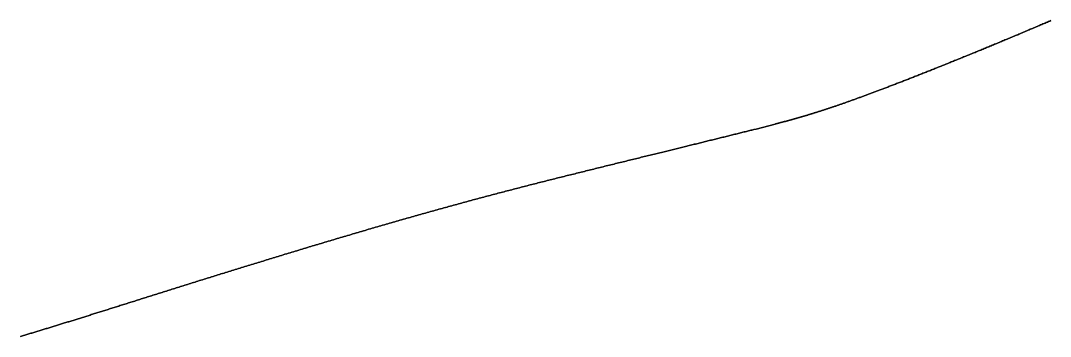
# Model space of a CAD drawing. Header units: inches. Extents: x 130170 to 284068, y 377793 to 804530.
# Drawn here: x 252240.3 to 252282.86, y 753083.91 to 753096.97 of the extents above; entities that cross this region are included whole.
import ezdxf

# ---------------------------------------------------------------- set-up
doc = ezdxf.new("R2010")
doc.units = ezdxf.units.IN
doc.header["$MEASUREMENT"] = 0
doc.layers.add('muni_il', color=7, linetype='Continuous')

msp = doc.modelspace()

# ---------------------------------------------------------------- linework, layer by layer
at = {"layer": 'muni_il'}
for points in [[(252282.877, 753096.965), (252282.83, 753096.945), (252282.784, 753096.925), (252282.737, 753096.905), (252282.69, 753096.885), (252282.643, 753096.865), (252282.596, 753096.845), (252282.549, 753096.825), (252282.502, 753096.805), (252282.455, 753096.785), (252282.408, 753096.765), (252282.361, 753096.745), (252282.313, 753096.725), (252282.266, 753096.704), (252282.219, 753096.684), (252282.172, 753096.664), (252282.124, 753096.644), (252282.077, 753096.624), (252282.029, 753096.604), (252281.982, 753096.584), (252281.934, 753096.564), (252281.887, 753096.544), (252281.839, 753096.523), (252281.792, 753096.503), (252281.744, 753096.483), (252281.697, 753096.463), (252281.649, 753096.443), (252281.601, 753096.423), (252281.554, 753096.403), (252281.506, 753096.383), (252281.458, 753096.363), (252281.411, 753096.343), (252281.363, 753096.323), (252281.315, 753096.303), (252281.268, 753096.283), (252281.22, 753096.263), (252281.172, 753096.243), (252281.124, 753096.223), (252281.077, 753096.203), (252281.029, 753096.183), (252280.981, 753096.163), (252280.933, 753096.143), (252280.885, 753096.123), (252280.838, 753096.103), (252280.79, 753096.083), (252280.742, 753096.063), (252280.695, 753096.044), (252280.647, 753096.024), (252280.599, 753096.004), (252280.551, 753095.984), (252280.504, 753095.964), (252280.456, 753095.945), (252280.408, 753095.925), (252280.361, 753095.905), (252280.313, 753095.886), (252280.266, 753095.866), (252280.218, 753095.846), (252280.17, 753095.827), (252280.123, 753095.807), (252280.075, 753095.787), (252280.028, 753095.768), (252279.981, 753095.749), (252279.933, 753095.729), (252279.886, 753095.71), (252279.838, 753095.69), (252279.791, 753095.671), (252279.744, 753095.651), (252279.697, 753095.632), (252279.649, 753095.613), (252279.602, 753095.593), (252279.555, 753095.574), (252279.508, 753095.555), (252279.461, 753095.536), (252279.414, 753095.517), (252279.367, 753095.498), (252279.32, 753095.479), (252279.274, 753095.46), (252279.227, 753095.441), (252279.18, 753095.422), (252279.134, 753095.403), (252279.087, 753095.384), (252279.041, 753095.365), (252278.994, 753095.346), (252278.948, 753095.327), (252278.901, 753095.309), (252278.855, 753095.29), (252278.809, 753095.271), (252278.763, 753095.253), (252278.717, 753095.234), (252278.671, 753095.216), (252278.625, 753095.197), (252278.579, 753095.179), (252278.533, 753095.16), (252278.488, 753095.142), (252278.442, 753095.124), (252278.397, 753095.105), (252278.351, 753095.087), (252278.306, 753095.069), (252278.26, 753095.051), (252278.215, 753095.033), (252278.17, 753095.015), (252278.125, 753094.997), (252278.08, 753094.979), (252278.035, 753094.961), (252277.991, 753094.943), (252277.946, 753094.926), (252277.902, 753094.908), (252277.857, 753094.89), (252277.813, 753094.873), (252277.769, 753094.855), (252277.724, 753094.838), (252277.68, 753094.82), (252277.636, 753094.803), (252277.593, 753094.786), (252277.549, 753094.768), (252277.505, 753094.751), (252277.462, 753094.734), (252277.418, 753094.717), (252277.375, 753094.7), (252277.332, 753094.683), (252277.289, 753094.666), (252277.246, 753094.649), (252277.203, 753094.632), (252277.16, 753094.616), (252277.118, 753094.599), (252277.075, 753094.582), (252277.033, 753094.566), (252276.991, 753094.549), (252276.949, 753094.533), (252276.907, 753094.517), (252276.865, 753094.5), (252276.823, 753094.484), (252276.782, 753094.468), (252276.74, 753094.452), (252276.699, 753094.436), (252276.658, 753094.42), (252276.617, 753094.404), (252276.576, 753094.388), (252276.535, 753094.372), (252276.495, 753094.357), (252276.454, 753094.341), (252276.414, 753094.326), (252276.373, 753094.31), (252276.334, 753094.295), (252276.294, 753094.279), (252276.254, 753094.264), (252276.214, 753094.249), (252276.175, 753094.234), (252276.135, 753094.219), (252276.096, 753094.204), (252276.057, 753094.189), (252276.018, 753094.174), (252275.98, 753094.159), (252275.941, 753094.145), (252275.903, 753094.13), (252275.864, 753094.116), (252275.826, 753094.101), (252275.788, 753094.087), (252275.751, 753094.073), (252275.713, 753094.058), (252275.675, 753094.044), (252275.638, 753094.03), (252275.601, 753094.016), (252275.564, 753094.002), (252275.527, 753093.989), (252275.491, 753093.975), (252275.454, 753093.961), (252275.418, 753093.948), (252275.382, 753093.934), (252275.346, 753093.921), (252275.31, 753093.907), (252275.274, 753093.894), (252275.239, 753093.881), (252275.203, 753093.868), (252275.168, 753093.855), (252275.133, 753093.842), (252275.098, 753093.829), (252275.064, 753093.816), (252275.029, 753093.804), (252274.995, 753093.791), (252274.961, 753093.779), (252274.927, 753093.766), (252274.893, 753093.754), (252274.859, 753093.742), (252274.826, 753093.73), (252274.792, 753093.717), (252274.759, 753093.706), (252274.726, 753093.694), (252274.694, 753093.682), (252274.661, 753093.67), (252274.628, 753093.659), (252274.596, 753093.647), (252274.564, 753093.635), (252274.532, 753093.624), (252274.5, 753093.613), (252274.469, 753093.602), (252274.437, 753093.59), (252274.406, 753093.579), (252274.375, 753093.568), (252274.344, 753093.557), (252274.313, 753093.547), (252274.282, 753093.536), (252274.252, 753093.525), (252274.222, 753093.515), (252274.192, 753093.504), (252274.162, 753093.494), (252274.132, 753093.483), (252274.102, 753093.473), (252274.072, 753093.463), (252274.043, 753093.453), (252274.014, 753093.443), (252273.985, 753093.433), (252273.956, 753093.423), (252273.927, 753093.413), (252273.899, 753093.404), (252273.87, 753093.394), (252273.842, 753093.384), (252273.814, 753093.375), (252273.786, 753093.366), (252273.758, 753093.356), (252273.73, 753093.347), (252273.702, 753093.338), (252273.675, 753093.329), (252273.647, 753093.32), (252273.62, 753093.311), (252273.593, 753093.302), (252273.566, 753093.293), (252273.539, 753093.284), (252273.512, 753093.275), (252273.486, 753093.267), (252273.459, 753093.258), (252273.433, 753093.25), (252273.407, 753093.241), (252273.38, 753093.233), (252273.354, 753093.224), (252273.328, 753093.216), (252273.302, 753093.208), (252273.277, 753093.2), (252273.251, 753093.192), (252273.225, 753093.183), (252273.2, 753093.176), (252273.175, 753093.168), (252273.149, 753093.16), (252273.124, 753093.152), (252273.099, 753093.144), (252273.074, 753093.136), (252273.049, 753093.129), (252273.024, 753093.121), (252272.999, 753093.113), (252272.974, 753093.106), (252272.95, 753093.098), (252272.925, 753093.091), (252272.9, 753093.083), (252272.876, 753093.076), (252272.851, 753093.068), (252272.827, 753093.061), (252272.803, 753093.054), (252272.778, 753093.047), (252272.754, 753093.039), (252272.73, 753093.032), (252272.706, 753093.025), (252272.681, 753093.018), (252272.657, 753093.011), (252272.633, 753093.004), (252272.609, 753092.997), (252272.585, 753092.99), (252272.561, 753092.983), (252272.537, 753092.976), (252272.513, 753092.969), (252272.489, 753092.962), (252272.465, 753092.955), (252272.441, 753092.948), (252272.417, 753092.941), (252272.393, 753092.934), (252272.369, 753092.928), (252272.345, 753092.921), (252272.321, 753092.914), (252272.297, 753092.907), (252272.272, 753092.9), (252272.248, 753092.894), (252272.224, 753092.887), (252272.2, 753092.88), (252272.176, 753092.873), (252272.152, 753092.867), (252272.127, 753092.86), (252272.103, 753092.853), (252272.079, 753092.846), (252272.055, 753092.84), (252272.03, 753092.833), (252272.006, 753092.826), (252271.981, 753092.82), (252271.957, 753092.813), (252271.932, 753092.806), (252271.907, 753092.799), (252271.883, 753092.793), (252271.858, 753092.786), (252271.833, 753092.779), (252271.808, 753092.772), (252271.783, 753092.766), (252271.758, 753092.759), (252271.733, 753092.752), (252271.708, 753092.745), (252271.683, 753092.739), (252271.657, 753092.732), (252271.632, 753092.725), (252271.606, 753092.718), (252271.581, 753092.711), (252271.555, 753092.705), (252271.529, 753092.698), (252271.504, 753092.691), (252271.478, 753092.684), (252270.693, 753092.482), (252270.608, 753092.461), (252270.565, 753092.45), (252270.521, 753092.439), (252270.476, 753092.428), (252270.431, 753092.417), (252270.386, 753092.405), (252270.34, 753092.394), (252270.294, 753092.382), (252270.247, 753092.371), (252270.2, 753092.359), (252270.153, 753092.347), (252270.105, 753092.335), (252270.057, 753092.323), (252270.009, 753092.311), (252269.96, 753092.299), (252269.912, 753092.287), (252269.863, 753092.275), (252269.813, 753092.263), (252269.764, 753092.251), (252269.715, 753092.238), (252269.665, 753092.226), (252269.615, 753092.214), (252269.565, 753092.201), (252269.515, 753092.189), (252269.465, 753092.176), (252269.415, 753092.164), (252269.365, 753092.151), (252269.314, 753092.139), (252269.264, 753092.127), (252269.214, 753092.114), (252269.163, 753092.102), (252269.113, 753092.089), (252269.062, 753092.077), (252269.011, 753092.064), (252268.961, 753092.052), (252268.91, 753092.039), (252268.859, 753092.026), (252268.808, 753092.014), (252268.757, 753092.001), (252268.707, 753091.989), (252268.656, 753091.976), (252268.605, 753091.964), (252268.553, 753091.951), (252268.502, 753091.938), (252268.451, 753091.926), (252268.4, 753091.913), (252268.348, 753091.9), (252268.297, 753091.888), (252268.245, 753091.875), (252268.193, 753091.862), (252268.141, 753091.849), (252268.089, 753091.837), (252268.037, 753091.824), (252267.985, 753091.811), (252267.932, 753091.798), (252267.879, 753091.785), (252267.827, 753091.772), (252267.774, 753091.759), (252267.72, 753091.746), (252267.667, 753091.733), (252267.613, 753091.72), (252267.56, 753091.706), (252267.505, 753091.693), (252267.451, 753091.68), (252267.397, 753091.666), (252267.342, 753091.653), (252267.287, 753091.639), (252267.232, 753091.626), (252267.176, 753091.612), (252267.12, 753091.598), (252267.064, 753091.585), (252267.008, 753091.571), (252266.952, 753091.557), (252266.895, 753091.543), (252266.838, 753091.529), (252266.781, 753091.515), (252266.723, 753091.501), (252266.665, 753091.487), (252266.607, 753091.472), (252266.549, 753091.458), (252266.49, 753091.443), (252266.431, 753091.429), (252266.372, 753091.414), (252266.313, 753091.4), (252266.253, 753091.385), (252266.193, 753091.371), (252266.133, 753091.356), (252266.072, 753091.341), (252266.012, 753091.326), (252265.951, 753091.311), (252265.89, 753091.296), (252265.829, 753091.281), (252265.767, 753091.266), (252265.706, 753091.251), (252265.644, 753091.235), (252265.582, 753091.22), (252265.519, 753091.205), (252265.457, 753091.19), (252265.394, 753091.174), (252265.331, 753091.159), (252265.268, 753091.143), (252265.205, 753091.128), (252265.142, 753091.112), (252265.079, 753091.096), (252265.015, 753091.081), (252264.952, 753091.065), (252264.888, 753091.049), (252264.824, 753091.034), (252264.76, 753091.018), (252264.696, 753091.002), (252264.632, 753090.986), (252264.568, 753090.971), (252264.503, 753090.955), (252264.439, 753090.939), (252264.375, 753090.923), (252264.31, 753090.907), (252264.246, 753090.891), (252264.181, 753090.875), (252264.117, 753090.859), (252264.052, 753090.843), (252263.988, 753090.827), (252263.923, 753090.811), (252263.858, 753090.795), (252263.794, 753090.779), (252263.729, 753090.763), (252263.665, 753090.747), (252263.6, 753090.731), (252263.535, 753090.715), (252263.471, 753090.699), (252263.406, 753090.683), (252263.342, 753090.667), (252263.277, 753090.651), (252263.213, 753090.635), (252263.148, 753090.619), (252263.084, 753090.603), (252263.02, 753090.587), (252262.955, 753090.571), (252262.891, 753090.555), (252262.827, 753090.539), (252262.763, 753090.523), (252262.699, 753090.507), (252262.634, 753090.491), (252262.57, 753090.475), (252262.506, 753090.459), (252262.442, 753090.443), (252262.379, 753090.427), (252262.315, 753090.41), (252262.251, 753090.394), (252262.187, 753090.378), (252262.123, 753090.362), (252262.06, 753090.346), (252261.996, 753090.33), (252261.932, 753090.314), (252261.869, 753090.298), (252261.805, 753090.282), (252261.742, 753090.266), (252261.678, 753090.25), (252261.615, 753090.234), (252261.551, 753090.217), (252261.488, 753090.201), (252261.424, 753090.185), (252261.361, 753090.169), (252261.297, 753090.153), (252261.234, 753090.136), (252261.17, 753090.12), (252261.107, 753090.104), (252261.044, 753090.088), (252260.98, 753090.071), (252260.917, 753090.055), (252260.853, 753090.039), (252260.79, 753090.022), (252260.726, 753090.006), (252260.663, 753089.989), (252260.599, 753089.973), (252260.536, 753089.956), (252260.472, 753089.94), (252260.408, 753089.923), (252260.345, 753089.907), (252260.281, 753089.89), (252260.217, 753089.873), (252260.153, 753089.856), (252260.089, 753089.84), (252260.025, 753089.823), (252259.961, 753089.806), (252259.897, 753089.789), (252259.832, 753089.772), (252259.768, 753089.755), (252259.703, 753089.738), (252259.639, 753089.721), (252259.574, 753089.704), (252259.51, 753089.687), (252259.445, 753089.669), (252259.38, 753089.652), (252259.315, 753089.635), (252259.25, 753089.617), (252259.184, 753089.6), (252259.119, 753089.582), (252259.054, 753089.565), (252258.988, 753089.547), (252258.922, 753089.529), (252258.856, 753089.511), (252258.791, 753089.494), (252258.725, 753089.476), (252258.658, 753089.458), (252258.592, 753089.44), (252258.526, 753089.422), (252258.459, 753089.403), (252258.392, 753089.385), (252258.325, 753089.367), (252258.259, 753089.349), (252258.191, 753089.33), (252258.124, 753089.312), (252258.057, 753089.293), (252257.989, 753089.275), (252257.922, 753089.256), (252257.854, 753089.237), (252257.786, 753089.219), (252257.718, 753089.2), (252257.65, 753089.181), (252257.581, 753089.162), (252257.513, 753089.143), (252257.444, 753089.124), (252257.376, 753089.104), (252257.307, 753089.085), (252257.238, 753089.066), (252257.169, 753089.047), (252257.099, 753089.027), (252257.03, 753089.008), (252256.96, 753088.988), (252256.891, 753088.968), (252256.821, 753088.949), (252256.751, 753088.929), (252256.681, 753088.909), (252256.611, 753088.889), (252256.541, 753088.869), (252256.47, 753088.849), (252256.4, 753088.829), (252256.33, 753088.809), (252256.259, 753088.789), (252256.188, 753088.769), (252256.117, 753088.749), (252256.046, 753088.728), (252255.975, 753088.708), (252255.904, 753088.688), (252255.833, 753088.667), (252255.761, 753088.647), (252255.69, 753088.626), (252255.618, 753088.605), (252255.547, 753088.585), (252255.475, 753088.564), (252255.403, 753088.543), (252255.332, 753088.523), (252255.26, 753088.502), (252255.188, 753088.481), (252255.116, 753088.46), (252255.043, 753088.439), (252254.971, 753088.418), (252254.899, 753088.397), (252254.827, 753088.376), (252254.755, 753088.355), (252254.682, 753088.334), (252254.61, 753088.313), (252254.537, 753088.291), (252254.465, 753088.27), (252254.393, 753088.249), (252254.32, 753088.228), (252254.248, 753088.206), (252254.175, 753088.185), (252254.103, 753088.163), (252254.03, 753088.142), (252253.957, 753088.121), (252253.885, 753088.099), (252253.812, 753088.078), (252253.74, 753088.056), (252253.667, 753088.035), (252253.594, 753088.013), (252253.522, 753087.992), (252253.449, 753087.97), (252253.377, 753087.949), (252253.304, 753087.927), (252253.232, 753087.905), (252253.159, 753087.884), (252253.087, 753087.862), (252253.014, 753087.841), (252252.942, 753087.819), (252252.87, 753087.797), (252252.797, 753087.776), (252252.725, 753087.754), (252252.653, 753087.732), (252252.581, 753087.711), (252252.509, 753087.689), (252252.437, 753087.668), (252252.365, 753087.646), (252252.293, 753087.624), (252252.221, 753087.603), (252252.149, 753087.581), (252252.078, 753087.559), (252252.006, 753087.538), (252251.935, 753087.516), (252251.863, 753087.495), (252251.792, 753087.473), (252251.72, 753087.451), (252251.649, 753087.43), (252251.578, 753087.408), (252251.507, 753087.387), (252251.436, 753087.365), (252251.365, 753087.344), (252251.295, 753087.322), (252251.224, 753087.301), (252251.154, 753087.279), (252251.083, 753087.258), (252251.013, 753087.236), (252250.943, 753087.215), (252250.873, 753087.194), (252250.803, 753087.172), (252250.733, 753087.151), (252250.664, 753087.13), (252250.594, 753087.109), (252250.525, 753087.087), (252250.455, 753087.066), (252250.386, 753087.045), (252250.317, 753087.024), (252250.248, 753087.003), (252250.18, 753086.981), (252250.111, 753086.96), (252250.043, 753086.939), (252249.974, 753086.918), (252249.906, 753086.897), (252249.838, 753086.876), (252249.77, 753086.856), (252249.703, 753086.835), (252249.635, 753086.814), (252249.568, 753086.793), (252249.501, 753086.773), (252249.434, 753086.752), (252249.367, 753086.731), (252249.3, 753086.711), (252249.234, 753086.69), (252249.167, 753086.669), (252249.101, 753086.649), (252249.035, 753086.628), (252248.969, 753086.608), (252248.904, 753086.588), (252248.838, 753086.568), (252248.773, 753086.547), (252248.708, 753086.527), (252248.643, 753086.507), (252248.578, 753086.487), (252248.514, 753086.467), (252248.449, 753086.447), (252248.385, 753086.427), (252248.321, 753086.407), (252248.257, 753086.387), (252248.194, 753086.367), (252248.13, 753086.347), (252248.067, 753086.328), (252248.004, 753086.308), (252247.941, 753086.288), (252247.879, 753086.269), (252247.816, 753086.249), (252247.754, 753086.23), (252247.692, 753086.211), (252247.63, 753086.191), (252247.568, 753086.172), (252247.507, 753086.153), (252247.446, 753086.134), (252247.385, 753086.115), (252247.324, 753086.096), (252247.264, 753086.077), (252247.203, 753086.058), (252247.143, 753086.039), (252247.083, 753086.02), (252247.023, 753086.001), (252246.964, 753085.983), (252246.905, 753085.964), (252246.845, 753085.946), (252246.787, 753085.927), (252246.728, 753085.909), (252246.669, 753085.89), (252246.611, 753085.872), (252246.553, 753085.854), (252246.495, 753085.836), (252246.438, 753085.818), (252246.38, 753085.8), (252246.323, 753085.782), (252246.266, 753085.764), (252246.21, 753085.746), (252246.153, 753085.728), (252246.097, 753085.71), (252246.041, 753085.693), (252245.985, 753085.675), (252245.929, 753085.658), (252245.874, 753085.64), (252245.818, 753085.623), (252245.763, 753085.605), (252245.709, 753085.588), (252245.654, 753085.571), (252245.6, 753085.554), (252245.545, 753085.537), (252245.491, 753085.52), (252245.438, 753085.503), (252245.384, 753085.486), (252245.331, 753085.469), (252245.278, 753085.453), (252245.225, 753085.436), (252245.172, 753085.419), (252245.12, 753085.403), (252245.068, 753085.386), (252245.015, 753085.37), (252244.964, 753085.353), (252244.912, 753085.337), (252244.86, 753085.321), (252244.809, 753085.305), (252244.758, 753085.289), (252244.707, 753085.273), (252244.657, 753085.257), (252244.606, 753085.241), (252244.556, 753085.225), (252244.506, 753085.209), (252244.456, 753085.193), (252244.406, 753085.178), (252244.357, 753085.162), (252244.307, 753085.147), (252244.258, 753085.131), (252244.209, 753085.116), (252244.161, 753085.1), (252244.112, 753085.085), (252244.064, 753085.07), (252244.015, 753085.055), (252243.967, 753085.04), (252243.919, 753085.024), (252243.872, 753085.009), (252243.824, 753084.995), (252243.777, 753084.98), (252243.729, 753084.965), (252243.682, 753084.95), (252243.635, 753084.935), (252243.589, 753084.921), (252243.542, 753084.906), (252243.496, 753084.891), (252243.449, 753084.877), (252243.403, 753084.862), (252243.357, 753084.848), (252243.311, 753084.834), (252243.266, 753084.819), (252243.22, 753084.805), (252243.175, 753084.791), (252243.129, 753084.777), (252243.084, 753084.762), (252243.039, 753084.748), (252242.994, 753084.734), (252242.95, 753084.72), (252242.905, 753084.706), (252242.86, 753084.692), (252242.816, 753084.679), (252242.771, 753084.665), (252242.727, 753084.651), (252242.683, 753084.637), (252242.639, 753084.623), (252242.595, 753084.61), (252242.552, 753084.596), (252242.508, 753084.582), (252242.464, 753084.569), (252242.421, 753084.556), (252242.377, 753084.542), (252242.334, 753084.529), (252242.291, 753084.515), (252242.247, 753084.502), (252242.204, 753084.488), (252242.161, 753084.475), (252242.118, 753084.462), (252242.075, 753084.448), (252242.033, 753084.435), (252241.99, 753084.422), (252241.947, 753084.409), (252241.904, 753084.396), (252241.862, 753084.382), (252241.819, 753084.369), (252241.777, 753084.356), (252241.734, 753084.343), (252241.692, 753084.33), (252241.649, 753084.317), (252241.607, 753084.304), (252241.565, 753084.291), (252241.522, 753084.278), (252241.48, 753084.265), (252241.438, 753084.252), (252241.396, 753084.239), (252241.354, 753084.226), (252241.311, 753084.213), (252241.269, 753084.201), (252241.227, 753084.188), (252241.185, 753084.175), (252241.143, 753084.162), (252241.101, 753084.149), (252241.059, 753084.136), (252241.016, 753084.123), (252240.974, 753084.111), (252240.932, 753084.098), (252240.89, 753084.085), (252240.848, 753084.072), (252240.806, 753084.059), (252240.764, 753084.046), (252240.721, 753084.034), (252240.679, 753084.021), (252240.637, 753084.008), (252240.595, 753083.995), (252240.552, 753083.983), (252240.51, 753083.97), (252240.468, 753083.957), (252240.425, 753083.944), (252240.383, 753083.931), (252240.34, 753083.919), (252240.298, 753083.906)], [(252240.298, 753083.906), (252240.34, 753083.919), (252240.383, 753083.931), (252240.425, 753083.944), (252240.468, 753083.957), (252240.51, 753083.97), (252240.552, 753083.983), (252240.595, 753083.995), (252240.637, 753084.008), (252240.679, 753084.021), (252240.721, 753084.034), (252240.764, 753084.046), (252240.806, 753084.059), (252240.848, 753084.072), (252240.89, 753084.085), (252240.932, 753084.098), (252240.974, 753084.111), (252241.016, 753084.123), (252241.059, 753084.136), (252241.101, 753084.149), (252241.143, 753084.162), (252241.185, 753084.175), (252241.227, 753084.188), (252241.269, 753084.201), (252241.311, 753084.213), (252241.354, 753084.226), (252241.396, 753084.239), (252241.438, 753084.252), (252241.48, 753084.265), (252241.522, 753084.278), (252241.565, 753084.291), (252241.607, 753084.304), (252241.649, 753084.317), (252241.692, 753084.33), (252241.734, 753084.343), (252241.777, 753084.356), (252241.819, 753084.369), (252241.862, 753084.382), (252241.904, 753084.396), (252241.947, 753084.409), (252241.99, 753084.422), (252242.033, 753084.435), (252242.075, 753084.448), (252242.118, 753084.462), (252242.161, 753084.475), (252242.204, 753084.488), (252242.247, 753084.502), (252242.291, 753084.515), (252242.334, 753084.529), (252242.377, 753084.542), (252242.421, 753084.556), (252242.464, 753084.569), (252242.508, 753084.582), (252242.552, 753084.596), (252242.595, 753084.61), (252242.639, 753084.623), (252242.683, 753084.637), (252242.727, 753084.651), (252242.771, 753084.665), (252242.816, 753084.679), (252242.86, 753084.692), (252242.905, 753084.706), (252242.95, 753084.72), (252242.994, 753084.734), (252243.039, 753084.748), (252243.084, 753084.762), (252243.129, 753084.777), (252243.175, 753084.791), (252243.22, 753084.805), (252243.266, 753084.819), (252243.311, 753084.834), (252243.357, 753084.848), (252243.403, 753084.862), (252243.449, 753084.877), (252243.496, 753084.891), (252243.542, 753084.906), (252243.589, 753084.921), (252243.635, 753084.935), (252243.682, 753084.95), (252243.729, 753084.965), (252243.777, 753084.98), (252243.824, 753084.995), (252243.872, 753085.009), (252243.919, 753085.024), (252243.967, 753085.04), (252244.015, 753085.055), (252244.064, 753085.07), (252244.112, 753085.085), (252244.161, 753085.1), (252244.209, 753085.116), (252244.258, 753085.131), (252244.307, 753085.147), (252244.357, 753085.162), (252244.406, 753085.178), (252244.456, 753085.193), (252244.506, 753085.209), (252244.556, 753085.225), (252244.606, 753085.241), (252244.657, 753085.257), (252244.707, 753085.273), (252244.758, 753085.289), (252244.809, 753085.305), (252244.86, 753085.321), (252244.912, 753085.337), (252244.964, 753085.353), (252245.015, 753085.37), (252245.068, 753085.386), (252245.12, 753085.403), (252245.172, 753085.419), (252245.225, 753085.436), (252245.278, 753085.453), (252245.331, 753085.469), (252245.384, 753085.486), (252245.438, 753085.503), (252245.491, 753085.52), (252245.545, 753085.537), (252245.6, 753085.554), (252245.654, 753085.571), (252245.709, 753085.588), (252245.763, 753085.605), (252245.818, 753085.623), (252245.874, 753085.64), (252245.929, 753085.658), (252245.985, 753085.675), (252246.041, 753085.693), (252246.097, 753085.71), (252246.153, 753085.728), (252246.21, 753085.746), (252246.266, 753085.764), (252246.323, 753085.782), (252246.38, 753085.8), (252246.438, 753085.818), (252246.495, 753085.836), (252246.553, 753085.854), (252246.611, 753085.872), (252246.669, 753085.89), (252246.728, 753085.909), (252246.787, 753085.927), (252246.845, 753085.946), (252246.905, 753085.964), (252246.964, 753085.983), (252247.023, 753086.001), (252247.083, 753086.02), (252247.143, 753086.039), (252247.203, 753086.058), (252247.264, 753086.077), (252247.324, 753086.096), (252247.385, 753086.115), (252247.446, 753086.134), (252247.507, 753086.153), (252247.568, 753086.172), (252247.63, 753086.191), (252247.692, 753086.211), (252247.754, 753086.23), (252247.816, 753086.249), (252247.879, 753086.269), (252247.941, 753086.288), (252248.004, 753086.308), (252248.067, 753086.328), (252248.13, 753086.347), (252248.194, 753086.367), (252248.257, 753086.387), (252248.321, 753086.407), (252248.385, 753086.427), (252248.449, 753086.447), (252248.514, 753086.467), (252248.578, 753086.487), (252248.643, 753086.507), (252248.708, 753086.527), (252248.773, 753086.547), (252248.838, 753086.568), (252248.904, 753086.588), (252248.969, 753086.608), (252249.035, 753086.628), (252249.101, 753086.649), (252249.167, 753086.669), (252249.234, 753086.69), (252249.3, 753086.711), (252249.367, 753086.731), (252249.434, 753086.752), (252249.501, 753086.773), (252249.568, 753086.793), (252249.635, 753086.814), (252249.703, 753086.835), (252249.77, 753086.856), (252249.838, 753086.876), (252249.906, 753086.897), (252249.974, 753086.918), (252250.043, 753086.939), (252250.111, 753086.96), (252250.18, 753086.981), (252250.248, 753087.003), (252250.317, 753087.024), (252250.386, 753087.045), (252250.455, 753087.066), (252250.525, 753087.087), (252250.594, 753087.109), (252250.664, 753087.13), (252250.733, 753087.151), (252250.803, 753087.172), (252250.873, 753087.194), (252250.943, 753087.215), (252251.013, 753087.236), (252251.083, 753087.258), (252251.154, 753087.279), (252251.224, 753087.301), (252251.295, 753087.322), (252251.365, 753087.344), (252251.436, 753087.365), (252251.507, 753087.387), (252251.578, 753087.408), (252251.649, 753087.43), (252251.72, 753087.451), (252251.792, 753087.473), (252251.863, 753087.495), (252251.935, 753087.516), (252252.006, 753087.538), (252252.078, 753087.559), (252252.149, 753087.581), (252252.221, 753087.603), (252252.293, 753087.624), (252252.365, 753087.646), (252252.437, 753087.668), (252252.509, 753087.689), (252252.581, 753087.711), (252252.653, 753087.732), (252252.725, 753087.754), (252252.797, 753087.776), (252252.87, 753087.797), (252252.942, 753087.819), (252253.014, 753087.841), (252253.087, 753087.862), (252253.159, 753087.884), (252253.232, 753087.905), (252253.304, 753087.927), (252253.377, 753087.949), (252253.449, 753087.97), (252253.522, 753087.992), (252253.594, 753088.013), (252253.667, 753088.035), (252253.74, 753088.056), (252253.812, 753088.078), (252253.885, 753088.099), (252253.957, 753088.121), (252254.03, 753088.142), (252254.103, 753088.163), (252254.175, 753088.185), (252254.248, 753088.206), (252254.32, 753088.228), (252254.393, 753088.249), (252254.465, 753088.27), (252254.537, 753088.291), (252254.61, 753088.313), (252254.682, 753088.334), (252254.755, 753088.355), (252254.827, 753088.376), (252254.899, 753088.397), (252254.971, 753088.418), (252255.043, 753088.439), (252255.116, 753088.46), (252255.188, 753088.481), (252255.26, 753088.502), (252255.332, 753088.523), (252255.403, 753088.543), (252255.475, 753088.564), (252255.547, 753088.585), (252255.618, 753088.605), (252255.69, 753088.626), (252255.761, 753088.647), (252255.833, 753088.667), (252255.904, 753088.688), (252255.975, 753088.708), (252256.046, 753088.728), (252256.117, 753088.749), (252256.188, 753088.769), (252256.259, 753088.789), (252256.33, 753088.809), (252256.4, 753088.829), (252256.47, 753088.849), (252256.541, 753088.869), (252256.611, 753088.889), (252256.681, 753088.909), (252256.751, 753088.929), (252256.821, 753088.949), (252256.891, 753088.968), (252256.96, 753088.988), (252257.03, 753089.008), (252257.099, 753089.027), (252257.169, 753089.047), (252257.238, 753089.066), (252257.307, 753089.085), (252257.376, 753089.104), (252257.444, 753089.124), (252257.513, 753089.143), (252257.581, 753089.162), (252257.65, 753089.181), (252257.718, 753089.2), (252257.786, 753089.219), (252257.854, 753089.237), (252257.922, 753089.256), (252257.989, 753089.275), (252258.057, 753089.293), (252258.124, 753089.312), (252258.191, 753089.33), (252258.259, 753089.349), (252258.325, 753089.367), (252258.392, 753089.385), (252258.459, 753089.403), (252258.526, 753089.422), (252258.592, 753089.44), (252258.658, 753089.458), (252258.725, 753089.476), (252258.791, 753089.494), (252258.856, 753089.511), (252258.922, 753089.529), (252258.988, 753089.547), (252259.054, 753089.565), (252259.119, 753089.582), (252259.184, 753089.6), (252259.25, 753089.617), (252259.315, 753089.635), (252259.38, 753089.652), (252259.445, 753089.669), (252259.51, 753089.687), (252259.574, 753089.704), (252259.639, 753089.721), (252259.703, 753089.738), (252259.768, 753089.755), (252259.832, 753089.772), (252259.897, 753089.789), (252259.961, 753089.806), (252260.025, 753089.823), (252260.089, 753089.84), (252260.153, 753089.856), (252260.217, 753089.873), (252260.281, 753089.89), (252260.345, 753089.907), (252260.408, 753089.923), (252260.472, 753089.94), (252260.536, 753089.956), (252260.599, 753089.973), (252260.663, 753089.989), (252260.726, 753090.006), (252260.79, 753090.022), (252260.853, 753090.039), (252260.917, 753090.055), (252260.98, 753090.071), (252261.044, 753090.088), (252261.107, 753090.104), (252261.17, 753090.12), (252261.234, 753090.136), (252261.297, 753090.153), (252261.361, 753090.169), (252261.424, 753090.185), (252261.488, 753090.201), (252261.551, 753090.217), (252261.615, 753090.234), (252261.678, 753090.25), (252261.742, 753090.266), (252261.805, 753090.282), (252261.869, 753090.298), (252261.932, 753090.314), (252261.996, 753090.33), (252262.06, 753090.346), (252262.123, 753090.362), (252262.187, 753090.378), (252262.251, 753090.394), (252262.315, 753090.41), (252262.379, 753090.427), (252262.442, 753090.443), (252262.506, 753090.459), (252262.57, 753090.475), (252262.634, 753090.491), (252262.699, 753090.507), (252262.763, 753090.523), (252262.827, 753090.539), (252262.891, 753090.555), (252262.955, 753090.571), (252263.02, 753090.587), (252263.084, 753090.603), (252263.148, 753090.619), (252263.213, 753090.635), (252263.277, 753090.651), (252263.342, 753090.667), (252263.406, 753090.683), (252263.471, 753090.699), (252263.535, 753090.715), (252263.6, 753090.731), (252263.665, 753090.747), (252263.729, 753090.763), (252263.794, 753090.779), (252263.858, 753090.795), (252263.923, 753090.811), (252263.988, 753090.827), (252264.052, 753090.843), (252264.117, 753090.859), (252264.181, 753090.875), (252264.246, 753090.891), (252264.31, 753090.907), (252264.375, 753090.923), (252264.439, 753090.939), (252264.503, 753090.955), (252264.568, 753090.971), (252264.632, 753090.986), (252264.696, 753091.002), (252264.76, 753091.018), (252264.824, 753091.034), (252264.888, 753091.049), (252264.952, 753091.065), (252265.015, 753091.081), (252265.079, 753091.096), (252265.142, 753091.112), (252265.205, 753091.128), (252265.268, 753091.143), (252265.331, 753091.159), (252265.394, 753091.174), (252265.457, 753091.19), (252265.519, 753091.205), (252265.582, 753091.22), (252265.644, 753091.235), (252265.706, 753091.251), (252265.767, 753091.266), (252265.829, 753091.281), (252265.89, 753091.296), (252265.951, 753091.311), (252266.012, 753091.326), (252266.072, 753091.341), (252266.133, 753091.356), (252266.193, 753091.371), (252266.253, 753091.385), (252266.313, 753091.4), (252266.372, 753091.414), (252266.431, 753091.429), (252266.49, 753091.443), (252266.549, 753091.458), (252266.607, 753091.472), (252266.665, 753091.487), (252266.723, 753091.501), (252266.781, 753091.515), (252266.838, 753091.529), (252266.895, 753091.543), (252266.952, 753091.557), (252267.008, 753091.571), (252267.064, 753091.585), (252267.12, 753091.598), (252267.176, 753091.612), (252267.232, 753091.626), (252267.287, 753091.639), (252267.342, 753091.653), (252267.397, 753091.666), (252267.451, 753091.68), (252267.505, 753091.693), (252267.56, 753091.706), (252267.613, 753091.72), (252267.667, 753091.733), (252267.72, 753091.746), (252267.774, 753091.759), (252267.827, 753091.772), (252267.879, 753091.785), (252267.932, 753091.798), (252267.985, 753091.811), (252268.037, 753091.824), (252268.089, 753091.837), (252268.141, 753091.849), (252268.193, 753091.862), (252268.245, 753091.875), (252268.297, 753091.888), (252268.348, 753091.9), (252268.4, 753091.913), (252268.451, 753091.926), (252268.502, 753091.938), (252268.553, 753091.951), (252268.605, 753091.964), (252268.656, 753091.976), (252268.707, 753091.989), (252268.757, 753092.001), (252268.808, 753092.014), (252268.859, 753092.026), (252268.91, 753092.039), (252268.961, 753092.052), (252269.011, 753092.064), (252269.062, 753092.077), (252269.113, 753092.089), (252269.163, 753092.102), (252269.214, 753092.114), (252269.264, 753092.127), (252269.314, 753092.139), (252269.365, 753092.151), (252269.415, 753092.164), (252269.465, 753092.176), (252269.515, 753092.189), (252269.565, 753092.201), (252269.615, 753092.214), (252269.665, 753092.226), (252269.715, 753092.238), (252269.764, 753092.251), (252269.813, 753092.263), (252269.863, 753092.275), (252269.912, 753092.287), (252269.96, 753092.299), (252270.009, 753092.311), (252270.057, 753092.323), (252270.105, 753092.335), (252270.153, 753092.347), (252270.2, 753092.359), (252270.247, 753092.371), (252270.294, 753092.382), (252270.34, 753092.394), (252270.386, 753092.405), (252270.431, 753092.417), (252270.476, 753092.428), (252270.521, 753092.439), (252270.565, 753092.45), (252270.608, 753092.461), (252270.693, 753092.482), (252271.478, 753092.684), (252271.504, 753092.691), (252271.529, 753092.698), (252271.555, 753092.705), (252271.581, 753092.711), (252271.606, 753092.718), (252271.632, 753092.725), (252271.657, 753092.732), (252271.683, 753092.739), (252271.708, 753092.745), (252271.733, 753092.752), (252271.758, 753092.759), (252271.783, 753092.766), (252271.808, 753092.772), (252271.833, 753092.779), (252271.858, 753092.786), (252271.883, 753092.793), (252271.907, 753092.799), (252271.932, 753092.806), (252271.957, 753092.813), (252271.981, 753092.82), (252272.006, 753092.826), (252272.03, 753092.833), (252272.055, 753092.84), (252272.079, 753092.846), (252272.103, 753092.853), (252272.127, 753092.86), (252272.152, 753092.867), (252272.176, 753092.873), (252272.2, 753092.88), (252272.224, 753092.887), (252272.248, 753092.894), (252272.272, 753092.9), (252272.297, 753092.907), (252272.321, 753092.914), (252272.345, 753092.921), (252272.369, 753092.928), (252272.393, 753092.934), (252272.417, 753092.941), (252272.441, 753092.948), (252272.465, 753092.955), (252272.489, 753092.962), (252272.513, 753092.969), (252272.537, 753092.976), (252272.561, 753092.983), (252272.585, 753092.99), (252272.609, 753092.997), (252272.633, 753093.004), (252272.657, 753093.011), (252272.681, 753093.018), (252272.706, 753093.025), (252272.73, 753093.032), (252272.754, 753093.039), (252272.778, 753093.047), (252272.803, 753093.054), (252272.827, 753093.061), (252272.851, 753093.068), (252272.876, 753093.076), (252272.9, 753093.083), (252272.925, 753093.091), (252272.95, 753093.098), (252272.974, 753093.106), (252272.999, 753093.113), (252273.024, 753093.121), (252273.049, 753093.129), (252273.074, 753093.136), (252273.099, 753093.144), (252273.124, 753093.152), (252273.149, 753093.16), (252273.175, 753093.168), (252273.2, 753093.176), (252273.225, 753093.183), (252273.251, 753093.192), (252273.277, 753093.2), (252273.302, 753093.208), (252273.328, 753093.216), (252273.354, 753093.224), (252273.38, 753093.233), (252273.407, 753093.241), (252273.433, 753093.25), (252273.459, 753093.258), (252273.486, 753093.267), (252273.512, 753093.275), (252273.539, 753093.284), (252273.566, 753093.293), (252273.593, 753093.302), (252273.62, 753093.311), (252273.647, 753093.32), (252273.675, 753093.329), (252273.702, 753093.338), (252273.73, 753093.347), (252273.758, 753093.356), (252273.786, 753093.366), (252273.814, 753093.375), (252273.842, 753093.384), (252273.87, 753093.394), (252273.899, 753093.404), (252273.927, 753093.413), (252273.956, 753093.423), (252273.985, 753093.433), (252274.014, 753093.443), (252274.043, 753093.453), (252274.072, 753093.463), (252274.102, 753093.473), (252274.132, 753093.483), (252274.162, 753093.494), (252274.192, 753093.504), (252274.222, 753093.515), (252274.252, 753093.525), (252274.282, 753093.536), (252274.313, 753093.547), (252274.344, 753093.557), (252274.375, 753093.568), (252274.406, 753093.579), (252274.437, 753093.59), (252274.469, 753093.602), (252274.5, 753093.613), (252274.532, 753093.624), (252274.564, 753093.635), (252274.596, 753093.647), (252274.628, 753093.659), (252274.661, 753093.67), (252274.694, 753093.682), (252274.726, 753093.694), (252274.759, 753093.706), (252274.792, 753093.717), (252274.826, 753093.73), (252274.859, 753093.742), (252274.893, 753093.754), (252274.927, 753093.766), (252274.961, 753093.779), (252274.995, 753093.791), (252275.029, 753093.804), (252275.064, 753093.816), (252275.098, 753093.829), (252275.133, 753093.842), (252275.168, 753093.855), (252275.203, 753093.868), (252275.239, 753093.881), (252275.274, 753093.894), (252275.31, 753093.907), (252275.346, 753093.921), (252275.382, 753093.934), (252275.418, 753093.948), (252275.454, 753093.961), (252275.491, 753093.975), (252275.527, 753093.989), (252275.564, 753094.002), (252275.601, 753094.016), (252275.638, 753094.03), (252275.675, 753094.044), (252275.713, 753094.058), (252275.751, 753094.073), (252275.788, 753094.087), (252275.826, 753094.101), (252275.864, 753094.116), (252275.903, 753094.13), (252275.941, 753094.145), (252275.98, 753094.159), (252276.018, 753094.174), (252276.057, 753094.189), (252276.096, 753094.204), (252276.135, 753094.219), (252276.175, 753094.234), (252276.214, 753094.249), (252276.254, 753094.264), (252276.294, 753094.279), (252276.334, 753094.295), (252276.373, 753094.31), (252276.414, 753094.326), (252276.454, 753094.341), (252276.495, 753094.357), (252276.535, 753094.372), (252276.576, 753094.388), (252276.617, 753094.404), (252276.658, 753094.42), (252276.699, 753094.436), (252276.74, 753094.452), (252276.782, 753094.468), (252276.823, 753094.484), (252276.865, 753094.5), (252276.907, 753094.517), (252276.949, 753094.533), (252276.991, 753094.549), (252277.033, 753094.566), (252277.075, 753094.582), (252277.118, 753094.599), (252277.16, 753094.616), (252277.203, 753094.632), (252277.246, 753094.649), (252277.289, 753094.666), (252277.332, 753094.683), (252277.375, 753094.7), (252277.418, 753094.717), (252277.462, 753094.734), (252277.505, 753094.751), (252277.549, 753094.768), (252277.593, 753094.786), (252277.636, 753094.803), (252277.68, 753094.82), (252277.724, 753094.838), (252277.769, 753094.855), (252277.813, 753094.873), (252277.857, 753094.89), (252277.902, 753094.908), (252277.946, 753094.926), (252277.991, 753094.943), (252278.035, 753094.961), (252278.08, 753094.979), (252278.125, 753094.997), (252278.17, 753095.015), (252278.215, 753095.033), (252278.26, 753095.051), (252278.306, 753095.069), (252278.351, 753095.087), (252278.397, 753095.105), (252278.442, 753095.124), (252278.488, 753095.142), (252278.533, 753095.16), (252278.579, 753095.179), (252278.625, 753095.197), (252278.671, 753095.216), (252278.717, 753095.234), (252278.763, 753095.253), (252278.809, 753095.271), (252278.855, 753095.29), (252278.901, 753095.309), (252278.948, 753095.327), (252278.994, 753095.346), (252279.041, 753095.365), (252279.087, 753095.384), (252279.134, 753095.403), (252279.18, 753095.422), (252279.227, 753095.441), (252279.274, 753095.46), (252279.32, 753095.479), (252279.367, 753095.498), (252279.414, 753095.517), (252279.461, 753095.536), (252279.508, 753095.555), (252279.555, 753095.574), (252279.602, 753095.593), (252279.649, 753095.613), (252279.697, 753095.632), (252279.744, 753095.651), (252279.791, 753095.671), (252279.838, 753095.69), (252279.886, 753095.71), (252279.933, 753095.729), (252279.981, 753095.749), (252280.028, 753095.768), (252280.075, 753095.787), (252280.123, 753095.807), (252280.17, 753095.827), (252280.218, 753095.846), (252280.266, 753095.866), (252280.313, 753095.886), (252280.361, 753095.905), (252280.408, 753095.925), (252280.456, 753095.945), (252280.504, 753095.964), (252280.551, 753095.984), (252280.599, 753096.004), (252280.647, 753096.024), (252280.695, 753096.044), (252280.742, 753096.063), (252280.79, 753096.083), (252280.838, 753096.103), (252280.885, 753096.123), (252280.933, 753096.143), (252280.981, 753096.163), (252281.029, 753096.183), (252281.077, 753096.203), (252281.124, 753096.223), (252281.172, 753096.243), (252281.22, 753096.263), (252281.268, 753096.283), (252281.315, 753096.303), (252281.363, 753096.323), (252281.411, 753096.343), (252281.458, 753096.363), (252281.506, 753096.383), (252281.554, 753096.403), (252281.601, 753096.423), (252281.649, 753096.443), (252281.697, 753096.463), (252281.744, 753096.483), (252281.792, 753096.503), (252281.839, 753096.523), (252281.887, 753096.544), (252281.934, 753096.564), (252281.982, 753096.584), (252282.029, 753096.604), (252282.077, 753096.624), (252282.124, 753096.644), (252282.172, 753096.664), (252282.219, 753096.684), (252282.266, 753096.704), (252282.313, 753096.725), (252282.361, 753096.745), (252282.408, 753096.765), (252282.455, 753096.785), (252282.502, 753096.805), (252282.549, 753096.825), (252282.596, 753096.845), (252282.643, 753096.865), (252282.69, 753096.885), (252282.737, 753096.905), (252282.784, 753096.925), (252282.83, 753096.945), (252282.877, 753096.965)]]:
    msp.add_lwpolyline(points, dxfattribs=at)

doc.saveas('drawing.dxf')
